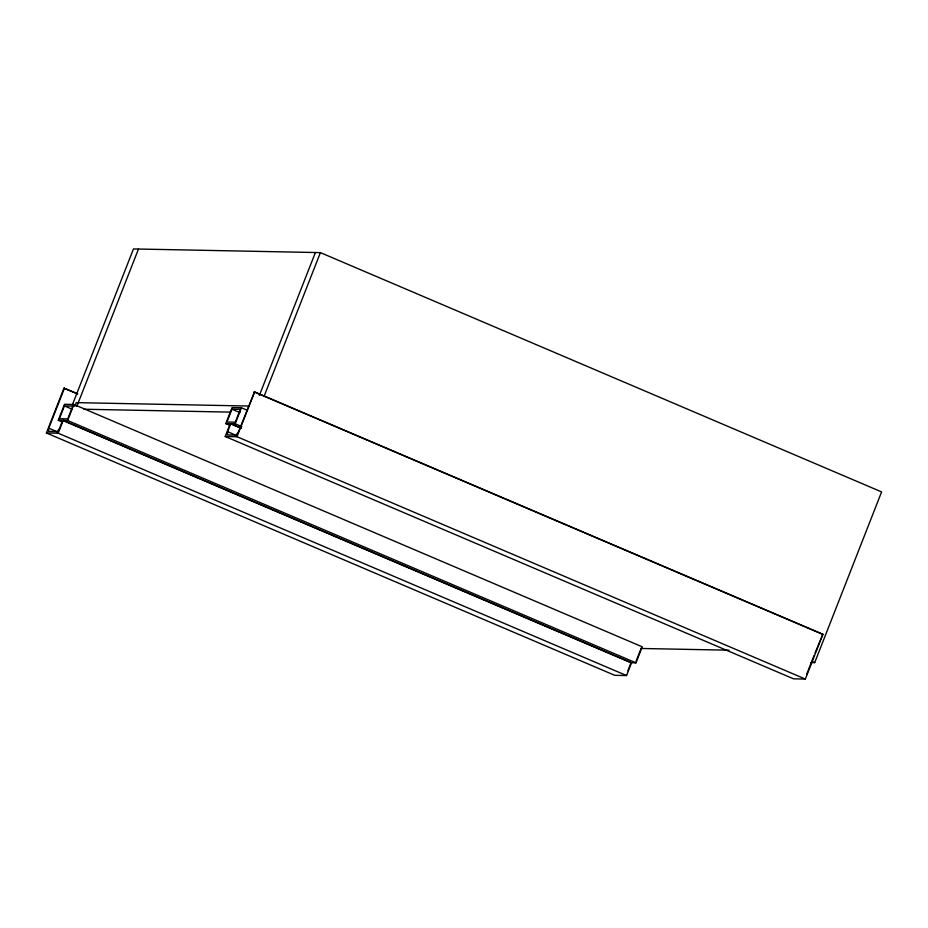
<?xml version="1.0" encoding="UTF-8"?>
<svg xmlns="http://www.w3.org/2000/svg" width="928" height="928" viewBox="0 0 928 928"><rect width="100%" height="100%" fill="white"/><g stroke="black" fill="none" stroke-linecap="round" stroke-linejoin="round"><path stroke-width="1.39" d="M64.461 388.171L48.778 428.179L48.534 431.392L57.316 431.566L59.566 428.388L62.71 420.384L58.278 420.303L64.542 404.295L73.904 404.48L642.246 646.828L635.97 662.836L631.539 662.743L63.208 420.396L58.186 433.202L46.4 432.97L63.962 388.159L77.778 393.843M241.825 426.613L235.178 423.771L230.747 423.69L227.604 431.694L227.36 434.907L236.13 435.081L238.392 431.903L254.574 391.906L822.904 634.253L805.342 679.064L793.556 678.832L225.226 436.485L230.237 423.678L225.806 423.597L232.081 407.589L241.442 407.775L246.767 410.037M64.415 405.907L59.404 418.714L67.767 418.876L72.778 406.07L64.415 405.907L72.407 409.306M72.361 404.863L133.47 248.936L320.404 252.613L881.6 491.91L814.703 662.627L810.933 662.557M63.208 420.396L67.64 420.488L73.904 404.48M74.762 406.476L76.27 402.636L249.423 406.046M76.85 406.313L138.492 249.04M231.954 409.202L226.942 422.008L235.294 422.17L240.317 409.364L231.954 409.202L239.946 412.6M235.178 423.771L241.442 407.775M225.226 436.485L237.011 436.717L254.574 391.906M259.399 395.374L315.392 252.509M264.039 396.442L320.404 252.613M627.908 670.735L631.04 662.731L64.032 420.952M46.4 432.97L614.73 675.317L626.528 675.549L631.539 662.743M636.098 661.223L641.12 648.417M806.722 674.25L814.042 655.586M815.086 652.918L822.904 634.253M83.891 409.236L230.074 412.113M640.749 648.463L729.025 650.192M254.075 391.894L822.405 634.242M812.035 661.49L814.703 662.627M230.747 423.69L241.384 428.226M232.905 424.815L240.886 428.226M225.806 423.597L229.808 425.291M227.604 431.694L236.918 435.661M237.011 436.717L805.342 679.064M63.962 388.159L77.268 393.832M67.64 420.488L635.97 662.836M58.278 420.303L62.269 422.008M48.778 428.179L58.104 432.146M58.186 433.202L626.528 675.549"/></g></svg>
